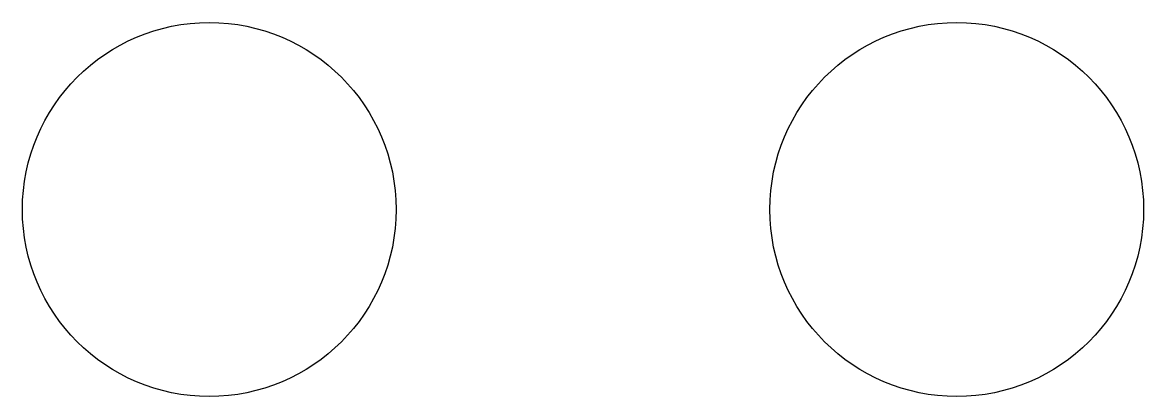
# Model space of a CAD drawing. Extents: x -10 to 50, y -10 to 10.
import ezdxf

# ---------------------------------------------------------------- set-up
doc = ezdxf.new("R2010")
doc.units = 0

msp = doc.modelspace()

# ---------------------------------------------------------------- linework, layer by layer
at = {"layer": 'BOARD_OUTLINE'}
for centre in [(0, 0), (40, 0)]:
    msp.add_circle(centre, 10, dxfattribs=at)

doc.saveas('drawing.dxf')
